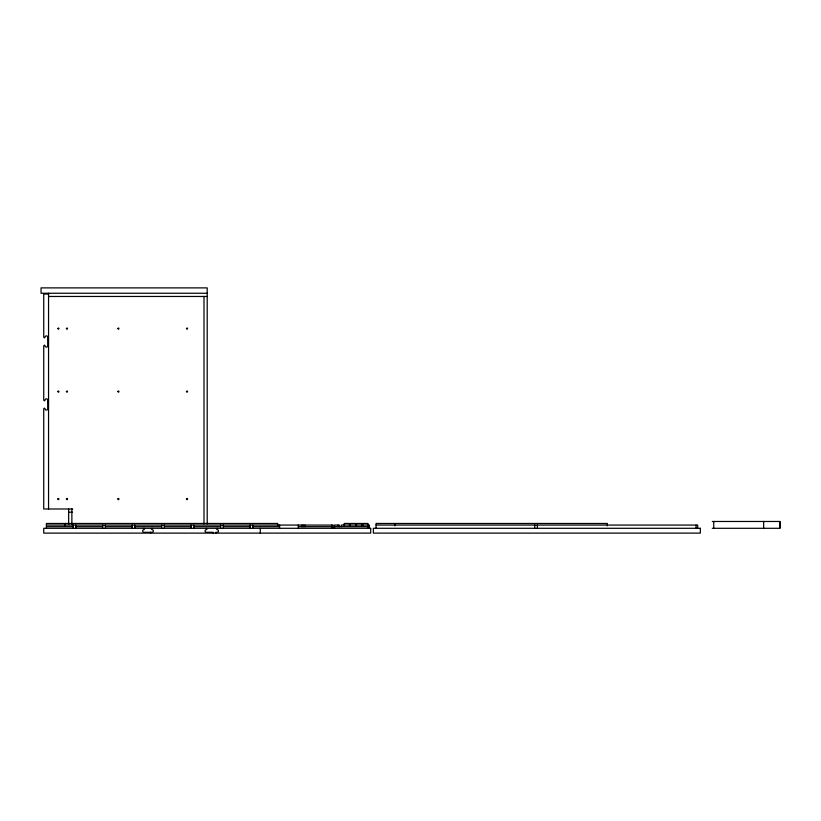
<?xml version="1.0" encoding="UTF-8"?>
<svg xmlns="http://www.w3.org/2000/svg" width="821" height="821" viewBox="0 0 821 821"><rect width="100%" height="100%" fill="white"/><g stroke="black" fill="none" stroke-linecap="round" stroke-linejoin="round"><path stroke-width="1.23" d="M152.008 528.293L151.331 528.96L152.008 529.627A1.344 1.344 0 0 1 153.342 530.971A1.344 1.344 0 0 1 152.008 532.306L143.962 532.306A1.344 1.344 0 0 1 142.628 530.971A1.344 1.344 0 0 1 143.962 529.627L144.629 528.96L143.962 528.293M217.134 528.293L216.457 528.96L217.134 529.627A1.344 1.344 0 0 1 218.468 530.971A1.344 1.344 0 0 1 217.134 532.306L215.79 532.306L215.79 533.116M207.21 293.251L41.05 293.251L41.05 287.884L207.21 287.884L207.21 523.86M48.552 294.051L43.729 294.051L43.729 337.205L44.396 337.872L45.073 337.205A1.344 1.344 0 0 1 46.407 335.861A1.344 1.344 0 0 1 47.751 337.205L47.751 338.539L48.552 338.539M48.552 296.463L207.21 296.463M48.552 339.073L47.751 339.073L47.751 345.774A1.344 1.344 0 0 1 46.407 347.119A1.344 1.344 0 0 1 45.073 345.774L44.396 345.107L43.729 345.774L43.729 400.186L44.396 400.853L45.073 400.186A1.344 1.344 0 0 1 46.407 398.842A1.344 1.344 0 0 1 47.751 400.186L47.751 401.52L48.552 401.52M48.552 402.054L47.751 402.054L47.751 408.755A1.344 1.344 0 0 1 46.407 410.1A1.344 1.344 0 0 1 45.073 408.755L44.396 408.088L43.729 408.755L43.729 508.989L72.71 508.989M68.656 512.212L72.484 512.212M712.269 521.479L779.95 521.479L779.95 528.293L712.269 528.293M46.407 525.071L333.172 525.071L333.172 528.293M376.059 525.071L697.665 525.071L697.665 528.293M46.407 526.682L73.213 526.682M75.891 526.682L102.687 526.682M105.375 526.682L132.171 526.682M134.849 526.682L161.655 526.682M164.333 526.682L191.129 526.682M193.818 526.682L220.613 526.682M223.291 526.682L250.097 526.682M252.776 526.682L279.571 526.682M298.331 526.682L331.838 526.682M334.516 526.682L368.013 526.682M206.41 528.293L207.077 528.96L206.41 529.627A1.344 1.344 0 0 0 205.065 530.971A1.344 1.344 0 0 0 206.41 532.306L213.111 532.306L213.111 533.116M779.817 521.479L779.817 528.293M763.653 521.479L763.653 528.293M713.747 521.479L713.747 528.293M696.054 525.071L696.054 528.293M607.345 525.881L607.345 523.47L376.059 523.47L376.059 528.293M537.396 525.071L537.396 528.293M534.717 525.071L534.717 528.293M394.819 523.47L394.819 525.881M369.358 528.293L369.358 525.071L341.218 525.071L341.218 526.682M368.013 528.293L368.013 523.47L362.656 523.47L362.656 525.881M361.856 525.881L361.856 523.47L356.488 523.47L356.488 525.881M355.688 525.881L355.688 523.47L350.331 523.47L350.331 525.881M349.52 525.881L349.52 523.47L344.163 523.47L344.163 525.881M339.34 526.682L339.34 525.071L334.516 525.071L334.516 528.293M338.006 525.071L338.006 526.682M331.838 525.071L331.838 528.293M305.032 525.071L305.032 526.682M303.165 525.071L303.165 526.682M301.82 525.071L301.82 526.682M298.331 525.071L298.331 528.293M279.571 525.071L279.571 528.293M277.703 525.881L277.703 523.47L46.407 523.47L46.407 528.293M260.278 528.293L260.278 533.116M252.776 525.071L252.776 528.293M250.097 525.071L250.097 528.293M223.291 525.071L223.291 528.293M220.613 525.071L220.613 528.293M203.998 296.463L203.998 523.921M193.818 525.071L193.818 528.293M191.129 525.071L191.129 528.293M164.333 525.071L164.333 528.293M161.655 525.071L161.655 528.293M150.664 532.306L150.664 533.116M134.849 525.071L134.849 528.293M132.171 525.071L132.171 528.293M105.375 525.071L105.375 528.293M102.687 525.071L102.687 528.293M75.891 525.071L75.891 528.293M73.213 525.071L73.213 528.293M71.868 508.989L71.868 524.506M68.656 508.989L68.656 524.506M65.167 523.47L65.167 525.881M48.552 293.251L48.552 508.989M117.844 328.482C118.799 330.996 119.743 326.584 117.844 328.482M117.844 391.463C118.799 393.977 119.743 389.565 117.844 391.463M117.844 498.932C118.799 501.446 119.743 497.033 117.844 498.932M57.819 328.472C58.722 331.007 59.748 326.604 57.819 328.472M57.819 391.453C58.722 393.988 59.748 389.585 57.819 391.453M57.819 498.922C58.722 501.457 59.748 497.054 57.819 498.922M66.398 328.451C67.219 331.007 68.389 326.645 66.398 328.451M66.398 391.432C67.219 393.988 68.389 389.626 66.398 391.432M66.398 498.901C67.219 501.457 68.389 497.095 66.398 498.901M186.47 328.441C187.25 331.007 188.481 326.666 186.47 328.441M186.47 391.422C187.25 393.998 188.481 389.647 186.47 391.422M186.47 498.891C187.25 501.467 188.481 497.116 186.47 498.891M370.702 528.293L43.729 528.293L43.729 533.116L370.702 533.116L370.702 528.293M700.344 528.293L373.381 528.293L373.381 533.116L700.344 533.116L700.344 528.293"/></g></svg>
